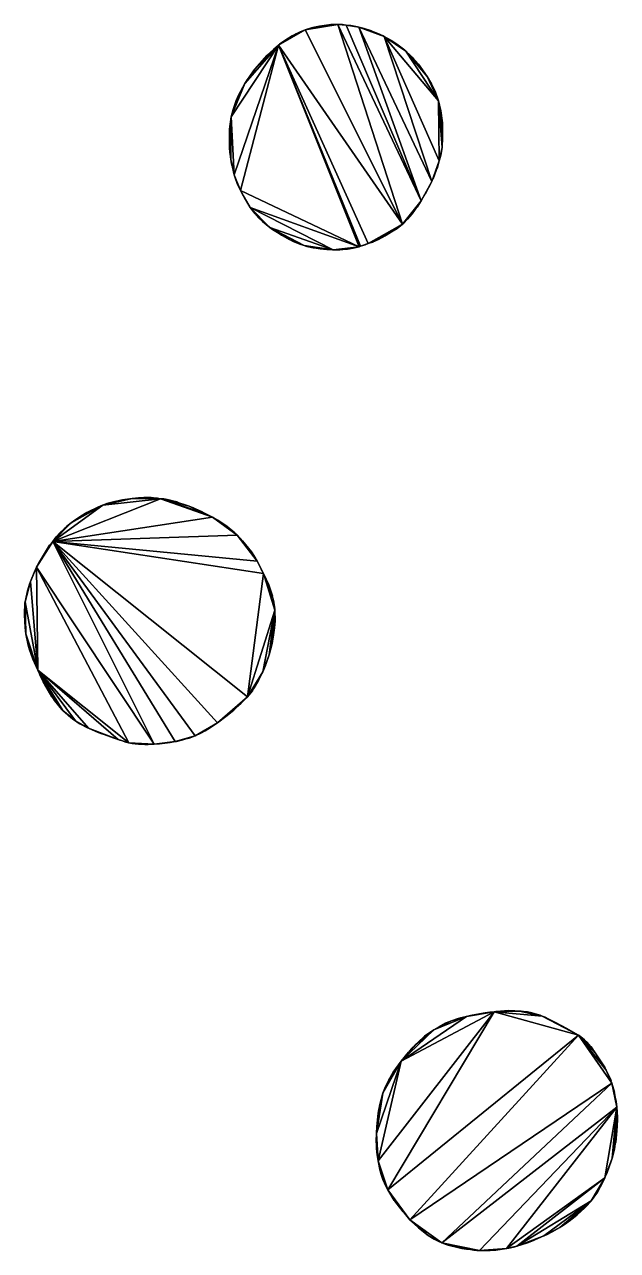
# Model space of a CAD drawing. Extents: x -89 to 91, y -83 to 83.
# Drawn here: x -88.9 to -15.6, y -82.9 to 68.7 of the extents above; entities that cross this region are included whole.
import ezdxf

# ---------------------------------------------------------------- set-up
doc = ezdxf.new("R2010")
doc.units = 0

msp = doc.modelspace()

# ---------------------------------------------------------------- linework, layer by layer
for points in [[(-50.18, 68.72, 116), (-52.46, 68.5, 116), (-54.24, 68.05, 116)], [(-42.18, 44.01, 116), (-50.18, 68.72, 116), (-54.24, 68.05, 116)], [(-52.46, 68.5, 116), (-53.45, 68.29, 116), (-54.24, 68.05, 116)], [(-53.45, 68.29, 116), (-54.17, 68.07, 116), (-54.24, 68.05, 116)], [(-52.46, 68.5, 116), (-53.29, 68.33, 116), (-53.45, 68.29, 116)], [(-50.18, 68.72, 116), (-51.59, 68.65, 116), (-52.46, 68.5, 116)], [(-51.59, 68.65, 116), (-51.84, 68.61, 116), (-52.46, 68.5, 116)], [(-50.18, 68.72, 116), (-51.03, 68.7, 116), (-51.59, 68.65, 116)], [(-49.17, 68.65, 116), (-49.62, 68.7, 116), (-50.18, 68.72, 116)], [(-39.9, 46.91, 116), (-49.17, 68.65, 116), (-50.18, 68.72, 116)], [(-42.18, 44.01, 116), (-39.9, 46.91, 116), (-50.18, 68.72, 116)], [(-49.17, 68.65, 116), (-49.4, 68.68, 116), (-49.62, 68.7, 116)], [(-47.59, 68.39, 116), (-48.79, 68.61, 116), (-49.17, 68.65, 116)], [(-39.9, 46.91, 116), (-47.59, 68.39, 116), (-49.17, 68.65, 116)], [(-47.59, 68.39, 116), (-48.58, 68.58, 116), (-48.79, 68.61, 116)], [(-47.59, 68.39, 116), (-47.75, 68.43, 116), (-48.58, 68.58, 116)], [(-44.44, 67.23, 116), (-46.92, 68.21, 116), (-47.59, 68.39, 116)], [(-38.58, 49.32, 116), (-44.44, 67.23, 116), (-47.59, 68.39, 116)], [(-39.9, 46.91, 116), (-38.58, 49.32, 116), (-47.59, 68.39, 116)], [(-54.24, 68.05, 116), (-56.61, 66.84, 116), (-57.53, 66.16, 116)], [(-42.18, 44.01, 116), (-54.24, 68.05, 116), (-57.53, 66.16, 116)], [(-56.61, 66.84, 116), (-57.38, 66.28, 116), (-57.53, 66.16, 116)], [(-54.24, 68.05, 116), (-55.32, 67.56, 116), (-56.61, 66.84, 116)], [(-55.32, 67.56, 116), (-55.82, 67.31, 116), (-56.61, 66.84, 116)], [(-54.24, 68.05, 116), (-55.08, 67.7, 116), (-55.32, 67.56, 116)], [(-54.24, 68.05, 116), (-54.85, 67.8, 116), (-55.08, 67.7, 116)], [(-45.96, 67.89, 116), (-46.02, 67.92, 116), (-46.92, 68.21, 116)], [(-44.44, 67.23, 116), (-45.96, 67.89, 116), (-46.92, 68.21, 116)], [(-44.44, 67.23, 116), (-45.24, 67.61, 116), (-45.96, 67.89, 116)], [(-44.44, 67.23, 116), (-44.58, 67.3, 116), (-45.24, 67.61, 116)], [(-43.49, 66.7, 116), (-43.56, 66.75, 116), (-44.44, 67.23, 116)], [(-41.79, 65.44, 116), (-43.49, 66.7, 116), (-44.44, 67.23, 116)], [(-37.73, 59.28, 116), (-41.79, 65.44, 116), (-44.44, 67.23, 116)], [(-37.64, 51.84, 116), (-37.73, 59.28, 116), (-44.44, 67.23, 116)], [(-38.58, 49.32, 116), (-37.64, 51.84, 116), (-44.44, 67.23, 116)], [(-57.53, 66.16, 116), (-61.69, 61.44, 116), (-63.35, 57.3, 116)], [(-57.53, 66.16, 116), (-63.35, 57.3, 116), (-63.01, 50.13, 116)], [(-57.53, 66.16, 116), (-63.01, 50.13, 116), (-62.23, 48.21, 116)], [(-47.53, 41.24, 116), (-57.53, 66.16, 116), (-62.23, 48.21, 116)], [(-57.53, 66.16, 116), (-60.46, 63.18, 116), (-61.69, 61.44, 116)], [(-57.53, 66.16, 116), (-58.93, 64.94, 116), (-60.46, 63.18, 116)], [(-57.53, 66.16, 116), (-58.15, 65.64, 116), (-58.93, 64.94, 116)], [(-46.42, 41.63, 116), (-42.18, 44.01, 116), (-57.53, 66.16, 116)], [(-47.38, 41.29, 116), (-46.42, 41.63, 116), (-57.53, 66.16, 116)], [(-47.53, 41.24, 116), (-47.38, 41.29, 116), (-57.53, 66.16, 116)], [(-41.79, 65.44, 116), (-42.71, 66.18, 116), (-43.49, 66.7, 116)], [(-41.79, 65.44, 116), (-41.89, 65.53, 116), (-42.71, 66.18, 116)], [(-40.98, 64.66, 116), (-41.24, 64.93, 116), (-41.79, 65.44, 116)], [(-39.14, 62.29, 116), (-40.98, 64.66, 116), (-41.79, 65.44, 116)], [(-37.73, 59.28, 116), (-39.14, 62.29, 116), (-41.79, 65.44, 116)], [(-58.93, 64.94, 116), (-59.25, 64.61, 116), (-60.46, 63.18, 116)], [(-39.14, 62.29, 116), (-40.22, 63.8, 116), (-40.98, 64.66, 116)], [(-39.14, 62.29, 116), (-39.87, 63.34, 116), (-40.22, 63.8, 116)], [(-60.46, 63.18, 116), (-60.61, 63, 116), (-61.69, 61.44, 116)], [(-60.61, 63, 116), (-61.5, 61.76, 116), (-61.69, 61.44, 116)], [(-60.46, 63.18, 116), (-60.55, 63.08, 116), (-60.61, 63, 116)], [(-39.13, 62.28, 116), (-39.13, 62.28, 116), (-39.14, 62.29, 116)], [(-38.59, 61.39, 116), (-39.13, 62.28, 116), (-39.14, 62.29, 116)], [(-37.73, 59.28, 116), (-38.59, 61.39, 116), (-39.14, 62.29, 116)], [(-39.13, 62.28, 116), (-39.13, 62.28, 116), (-39.13, 62.28, 116)], [(-38.59, 61.39, 116), (-38.68, 61.58, 116), (-39.13, 62.28, 116)], [(-61.69, 61.44, 116), (-62.76, 59.32, 116), (-63.35, 57.3, 116)], [(-61.69, 61.44, 116), (-62.46, 60, 116), (-62.76, 59.32, 116)], [(-61.69, 61.44, 116), (-62.11, 60.69, 116), (-62.46, 60, 116)], [(-38.16, 60.49, 116), (-38.18, 60.53, 116), (-38.59, 61.39, 116)], [(-37.73, 59.28, 116), (-38.16, 60.49, 116), (-38.59, 61.39, 116)], [(-62.76, 59.32, 116), (-63.14, 58.19, 116), (-63.35, 57.3, 116)], [(-62.76, 59.32, 116), (-62.8, 59.19, 116), (-63.14, 58.19, 116)], [(-62.46, 60, 116), (-62.57, 59.78, 116), (-62.76, 59.32, 116)], [(-37.73, 59.28, 116), (-37.9, 59.78, 116), (-38.16, 60.49, 116)], [(-37.45, 58.04, 116), (-37.53, 58.41, 116), (-37.73, 59.28, 116)], [(-37.26, 56.56, 116), (-37.45, 58.04, 116), (-37.73, 59.28, 116)], [(-37.23, 55.3, 116), (-37.26, 56.56, 116), (-37.73, 59.28, 116)], [(-37.3, 53.51, 116), (-37.23, 55.3, 116), (-37.73, 59.28, 116)], [(-37.64, 51.84, 116), (-37.3, 53.51, 116), (-37.73, 59.28, 116)], [(-63.14, 58.19, 116), (-63.34, 57.36, 116), (-63.35, 57.3, 116)], [(-37.26, 56.56, 116), (-37.4, 57.75, 116), (-37.45, 58.04, 116)], [(-63.35, 57.3, 116), (-63.54, 56.13, 116), (-63.57, 55.76, 116)], [(-63.35, 57.3, 116), (-63.57, 55.76, 116), (-63.57, 53.43, 116)], [(-63.35, 57.3, 116), (-63.57, 53.43, 116), (-63.42, 52.01, 116)], [(-63.35, 57.3, 116), (-63.42, 52.01, 116), (-63.01, 50.13, 116)], [(-37.23, 55.76, 116), (-37.25, 56.33, 116), (-37.26, 56.56, 116)], [(-37.23, 55.3, 116), (-37.23, 55.76, 116), (-37.26, 56.56, 116)], [(-63.57, 55.76, 116), (-63.6, 54.15, 116), (-63.57, 53.43, 116)], [(-37.3, 53.51, 116), (-37.23, 54.15, 116), (-37.23, 55.3, 116)], [(-37.23, 54.15, 116), (-37.21, 54.84, 116), (-37.23, 55.3, 116)], [(-63.57, 53.43, 116), (-63.56, 53.34, 116), (-63.5, 52.54, 116)], [(-63.57, 53.43, 116), (-63.5, 52.54, 116), (-63.42, 52.01, 116)], [(-37.64, 51.84, 116), (-37.44, 52.54, 116), (-37.3, 53.51, 116)], [(-37.44, 52.54, 116), (-37.39, 52.84, 116), (-37.3, 53.51, 116)], [(-63.42, 52.01, 116), (-63.39, 51.74, 116), (-63.3, 51.3, 116)], [(-63.42, 52.01, 116), (-63.3, 51.3, 116), (-63.01, 50.13, 116)], [(-38.58, 49.32, 116), (-38.4, 49.65, 116), (-37.64, 51.84, 116)], [(-38.4, 49.65, 116), (-38.02, 50.65, 116), (-37.64, 51.84, 116)], [(-38.02, 50.65, 116), (-37.91, 50.93, 116), (-37.64, 51.84, 116)], [(-37.91, 50.93, 116), (-37.82, 51.21, 116), (-37.64, 51.84, 116)], [(-37.64, 51.84, 116), (-37.55, 52.15, 116), (-37.44, 52.54, 116)], [(-63.01, 50.13, 116), (-62.96, 49.97, 116), (-62.77, 49.38, 116)], [(-63.01, 50.13, 116), (-62.77, 49.38, 116), (-62.62, 49.05, 116)], [(-63.01, 50.13, 116), (-62.62, 49.05, 116), (-62.23, 48.21, 116)], [(-38.4, 49.65, 116), (-38.2, 50.16, 116), (-38.02, 50.65, 116)], [(-62.62, 49.05, 116), (-62.39, 48.52, 116), (-62.23, 48.21, 116)], [(-39.9, 46.91, 116), (-39.4, 47.75, 116), (-38.58, 49.32, 116)], [(-39.4, 47.75, 116), (-39.31, 47.9, 116), (-38.58, 49.32, 116)], [(-39.31, 47.9, 116), (-38.92, 48.56, 116), (-38.58, 49.32, 116)], [(-62.23, 48.21, 116), (-61.97, 47.71, 116), (-61.84, 47.48, 116)], [(-62.23, 48.21, 116), (-61.84, 47.48, 116), (-61.77, 47.36, 116)], [(-62.23, 48.21, 116), (-61.77, 47.36, 116), (-61.02, 46.1, 116)], [(-47.53, 41.24, 116), (-62.23, 48.21, 116), (-61.02, 46.1, 116)], [(-61.77, 47.36, 116), (-61.52, 46.92, 116), (-61.02, 46.1, 116)], [(-61.02, 46.1, 116), (-60.78, 45.77, 116), (-60.41, 45.3, 116)], [(-61.02, 46.1, 116), (-60.41, 45.3, 116), (-59.94, 44.79, 116)], [(-50.74, 40.85, 116), (-47.53, 41.24, 116), (-61.02, 46.1, 116)], [(-61.02, 46.1, 116), (-59.94, 44.79, 116), (-58.59, 43.62, 116)], [(-50.74, 40.85, 116), (-61.02, 46.1, 116), (-58.59, 43.62, 116)], [(-42.18, 44.01, 116), (-41.01, 45.29, 116), (-39.9, 46.91, 116)], [(-41.01, 45.29, 116), (-40.85, 45.51, 116), (-39.9, 46.91, 116)], [(-41.01, 45.29, 116), (-40.89, 45.44, 116), (-40.85, 45.51, 116)], [(-40.85, 45.51, 116), (-40.37, 46.11, 116), (-39.9, 46.91, 116)], [(-40.37, 46.11, 116), (-40.25, 46.29, 116), (-39.9, 46.91, 116)], [(-60.41, 45.3, 116), (-60.21, 45.07, 116), (-59.94, 44.79, 116)], [(-59.94, 44.79, 116), (-59.67, 44.51, 116), (-59.49, 44.34, 116)], [(-59.94, 44.79, 116), (-59.49, 44.34, 116), (-58.59, 43.62, 116)], [(-59.49, 44.34, 116), (-59.1, 44.01, 116), (-58.59, 43.62, 116)], [(-46.42, 41.63, 116), (-45.91, 41.81, 116), (-42.18, 44.01, 116)], [(-45.91, 41.81, 116), (-44.34, 42.6, 116), (-42.18, 44.01, 116)], [(-44.34, 42.6, 116), (-44.22, 42.66, 116), (-42.18, 44.01, 116)], [(-44.22, 42.66, 116), (-43.55, 43.06, 116), (-42.18, 44.01, 116)], [(-43.55, 43.06, 116), (-42.86, 43.5, 116), (-42.18, 44.01, 116)], [(-42.86, 43.5, 116), (-42.77, 43.56, 116), (-42.18, 44.01, 116)], [(-42.18, 44.01, 116), (-41.56, 44.63, 116), (-41.01, 45.29, 116)], [(-42.18, 44.01, 116), (-42.01, 44.15, 116), (-41.56, 44.63, 116)], [(-41.56, 44.63, 116), (-41.25, 45, 116), (-41.01, 45.29, 116)], [(-58.59, 43.62, 116), (-58.24, 43.38, 116), (-57.45, 42.86, 116)], [(-58.59, 43.62, 116), (-57.45, 42.86, 116), (-56.16, 42.13, 116)], [(-58.59, 43.62, 116), (-56.16, 42.13, 116), (-54.36, 41.4, 116)], [(-58.59, 43.62, 116), (-54.36, 41.4, 116), (-50.74, 40.85, 116)], [(-57.45, 42.86, 116), (-57.13, 42.66, 116), (-56.16, 42.13, 116)], [(-45.91, 41.81, 116), (-45.17, 42.15, 116), (-44.34, 42.6, 116)], [(-44.22, 42.66, 116), (-43.55, 43.06, 116), (-43.55, 43.06, 116)], [(-56.16, 42.13, 116), (-56.01, 42.05, 116), (-55.7, 41.89, 116)], [(-56.16, 42.13, 116), (-55.7, 41.89, 116), (-54.36, 41.4, 116)], [(-55.7, 41.89, 116), (-54.86, 41.55, 116), (-54.36, 41.4, 116)], [(-54.36, 41.4, 116), (-54, 41.28, 116), (-53.22, 41.11, 116)], [(-54.36, 41.4, 116), (-53.22, 41.11, 116), (-53.1, 41.09, 116)], [(-54.36, 41.4, 116), (-53.1, 41.09, 116), (-50.74, 40.85, 116)], [(-53.22, 41.11, 116), (-53.2, 41.1, 116), (-53.1, 41.09, 116)], [(-53.1, 41.09, 116), (-52.37, 40.97, 116), (-51.55, 40.89, 116)], [(-53.1, 41.09, 116), (-51.55, 40.89, 116), (-50.74, 40.85, 116)], [(-50.74, 40.85, 116), (-49.55, 40.89, 116), (-47.53, 41.24, 116)], [(-49.55, 40.89, 116), (-49.11, 40.93, 116), (-47.53, 41.24, 116)], [(-49.11, 40.93, 116), (-48.97, 40.94, 116), (-47.53, 41.24, 116)], [(-48.97, 40.94, 116), (-48.3, 41.04, 116), (-47.53, 41.24, 116)], [(-47.53, 41.24, 116), (-47.5, 41.25, 116), (-47.38, 41.29, 116)], [(-47.5, 41.25, 116), (-47.49, 41.25, 116), (-47.38, 41.29, 116)], [(-47.38, 41.29, 116), (-46.81, 41.48, 116), (-46.42, 41.63, 116)], [(-46.81, 41.48, 116), (-46.71, 41.52, 116), (-46.42, 41.63, 116)], [(-51.55, 40.89, 116), (-50.84, 40.85, 116), (-50.74, 40.85, 116)], [(-50.74, 40.85, 116), (-49.92, 40.84, 116), (-49.55, 40.89, 116)], [(-72.1, 10.08, 116), (-79.23, 9.29, 116), (-85.43, 4.8, 116)], [(-65.69, 7.79, 116), (-72.1, 10.08, 116), (-85.43, 4.8, 116)], [(-79.23, 9.29, 116), (-83.16, 7.09, 116), (-85.43, 4.8, 116)], [(-79.23, 9.29, 116), (-81.2, 8.38, 116), (-83.16, 7.09, 116)], [(-79.23, 9.29, 116), (-79.86, 9.02, 116), (-81.2, 8.38, 116)], [(-79.23, 9.29, 116), (-79.5, 9.18, 116), (-79.86, 9.02, 116)], [(-75.6, 10.11, 116), (-77.35, 9.82, 116), (-79.23, 9.29, 116)], [(-72.1, 10.08, 116), (-75.6, 10.11, 116), (-79.23, 9.29, 116)], [(-77.35, 9.82, 116), (-77.74, 9.73, 116), (-79.23, 9.29, 116)], [(-77.74, 9.73, 116), (-78.72, 9.47, 116), (-79.23, 9.29, 116)], [(-77.35, 9.82, 116), (-77.5, 9.79, 116), (-77.74, 9.73, 116)], [(-75.6, 10.11, 116), (-76.81, 9.92, 116), (-77.35, 9.82, 116)], [(-76.81, 9.92, 116), (-77, 9.89, 116), (-77.35, 9.82, 116)], [(-75.6, 10.11, 116), (-76.18, 10.02, 116), (-76.81, 9.92, 116)], [(-73.84, 10.23, 116), (-74.17, 10.21, 116), (-75.6, 10.11, 116)], [(-72.1, 10.08, 116), (-73.84, 10.23, 116), (-75.6, 10.11, 116)], [(-74.17, 10.21, 116), (-74.82, 10.18, 116), (-75.6, 10.11, 116)], [(-73.84, 10.23, 116), (-74.04, 10.23, 116), (-74.17, 10.21, 116)], [(-72.68, 10.16, 116), (-73.26, 10.21, 116), (-73.84, 10.23, 116)], [(-72.1, 10.08, 116), (-72.68, 10.16, 116), (-73.84, 10.23, 116)], [(-72.1, 10.08, 116), (-72.48, 10.14, 116), (-72.68, 10.16, 116)], [(-71.3, 9.97, 116), (-71.7, 10.04, 116), (-72.1, 10.08, 116)], [(-70.77, 9.86, 116), (-71.3, 9.97, 116), (-72.1, 10.08, 116)], [(-68.58, 9.15, 116), (-70.77, 9.86, 116), (-72.1, 10.08, 116)], [(-66.68, 8.3, 116), (-68.58, 9.15, 116), (-72.1, 10.08, 116)], [(-65.69, 7.79, 116), (-66.68, 8.3, 116), (-72.1, 10.08, 116)], [(-70.77, 9.86, 116), (-70.92, 9.9, 116), (-71.3, 9.97, 116)], [(-69.95, 9.62, 116), (-70.1, 9.67, 116), (-70.77, 9.86, 116)], [(-68.58, 9.15, 116), (-69.95, 9.62, 116), (-70.77, 9.86, 116)], [(-68.58, 9.15, 116), (-68.95, 9.28, 116), (-69.95, 9.62, 116)], [(-67.86, 8.84, 116), (-68.08, 8.94, 116), (-68.58, 9.15, 116)], [(-67.42, 8.64, 116), (-67.86, 8.84, 116), (-68.58, 9.15, 116)], [(-66.68, 8.3, 116), (-67.42, 8.64, 116), (-68.58, 9.15, 116)], [(-62.63, 5.58, 116), (-65.69, 7.79, 116), (-85.43, 4.8, 116)], [(-81.2, 8.38, 116), (-81.96, 7.93, 116), (-83.16, 7.09, 116)], [(-81.96, 7.93, 116), (-82.59, 7.5, 116), (-83.16, 7.09, 116)], [(-81.2, 8.38, 116), (-81.55, 8.18, 116), (-81.96, 7.93, 116)], [(-79.86, 9.02, 116), (-81.06, 8.46, 116), (-81.2, 8.38, 116)], [(-66.68, 8.3, 116), (-67.02, 8.48, 116), (-67.42, 8.64, 116)], [(-65.91, 7.92, 116), (-66.33, 8.14, 116), (-66.68, 8.3, 116)], [(-65.69, 7.79, 116), (-65.91, 7.92, 116), (-66.68, 8.3, 116)], [(-65.02, 7.41, 116), (-65.45, 7.67, 116), (-65.69, 7.79, 116)], [(-63.88, 6.64, 116), (-65.02, 7.41, 116), (-65.69, 7.79, 116)], [(-62.63, 5.58, 116), (-63.88, 6.64, 116), (-65.69, 7.79, 116)], [(-83.16, 7.09, 116), (-85.02, 5.34, 116), (-85.43, 4.8, 116)], [(-83.16, 7.09, 116), (-84.02, 6.36, 116), (-85.02, 5.34, 116)], [(-84.02, 6.36, 116), (-84.55, 5.85, 116), (-85.02, 5.34, 116)], [(-83.16, 7.09, 116), (-83.7, 6.66, 116), (-84.02, 6.36, 116)], [(-62.63, 5.58, 116), (-62.91, 5.85, 116), (-63.88, 6.64, 116)], [(-85.43, 4.8, 116), (-86.55, 3.11, 116), (-87.43, 1.59, 116)], [(-85.43, 4.8, 116), (-87.43, 1.59, 116), (-72.88, -20.27, 116)], [(-85.43, 4.8, 116), (-85.81, 4.31, 116), (-86.55, 3.11, 116)], [(-85.43, 4.8, 116), (-85.73, 4.42, 116), (-85.81, 4.31, 116)], [(-60.17, 2.34, 116), (-62.63, 5.58, 116), (-85.43, 4.8, 116)], [(-85.02, 5.34, 116), (-85.22, 5.09, 116), (-85.43, 4.8, 116)], [(-85.43, 4.8, 116), (-72.88, -20.27, 116), (-70.3, -19.95, 116)], [(-85.43, 4.8, 116), (-70.3, -19.95, 116), (-67.8, -19.27, 116)], [(-85.43, 4.8, 116), (-67.8, -19.27, 116), (-65.07, -17.63, 116)], [(-85.43, 4.8, 116), (-65.07, -17.63, 116), (-61.36, -14.44, 116)], [(-59.38, 0.82, 116), (-60.17, 2.34, 116), (-85.43, 4.8, 116)], [(-59.38, 0.82, 116), (-85.43, 4.8, 116), (-61.36, -14.44, 116)], [(-61.96, 4.87, 116), (-62.18, 5.13, 116), (-62.63, 5.58, 116)], [(-60.86, 3.49, 116), (-61.96, 4.87, 116), (-62.63, 5.58, 116)], [(-60.17, 2.34, 116), (-60.86, 3.49, 116), (-62.63, 5.58, 116)], [(-60.86, 3.49, 116), (-61.09, 3.79, 116), (-61.96, 4.87, 116)], [(-86.55, 3.11, 116), (-87.18, 2.07, 116), (-87.43, 1.59, 116)], [(-86.55, 3.11, 116), (-87.04, 2.33, 116), (-87.18, 2.07, 116)], [(-85.81, 4.31, 116), (-86.34, 3.51, 116), (-86.55, 3.11, 116)], [(-60.37, 2.73, 116), (-60.73, 3.29, 116), (-60.86, 3.49, 116)], [(-60.17, 2.34, 116), (-60.37, 2.73, 116), (-60.86, 3.49, 116)], [(-87.43, 1.59, 116), (-87.64, 1.14, 116), (-88.19, -0.18, 116)], [(-87.43, 1.59, 116), (-88.19, -0.18, 116), (-87.28, -11.12, 116)], [(-87.18, 2.07, 116), (-87.26, 1.95, 116), (-87.43, 1.59, 116)], [(-87.26, 1.95, 116), (-87.36, 1.74, 116), (-87.43, 1.59, 116)], [(-87.43, 1.59, 116), (-87.28, -11.12, 116), (-76, -20.1, 116)], [(-87.43, 1.59, 116), (-76, -20.1, 116), (-72.88, -20.27, 116)], [(-59.64, 1.37, 116), (-59.94, 1.93, 116), (-60.17, 2.34, 116)], [(-59.54, 1.16, 116), (-59.64, 1.37, 116), (-60.17, 2.34, 116)], [(-59.38, 0.82, 116), (-59.54, 1.16, 116), (-60.17, 2.34, 116)], [(-87.64, 1.14, 116), (-87.98, 0.39, 116), (-88.19, -0.18, 116)], [(-57.96, -3.72, 116), (-59.38, 0.82, 116), (-61.36, -14.44, 116)], [(-59.38, 0.82, 116), (-59.5, 1.09, 116), (-59.54, 1.16, 116)], [(-59.11, 0.28, 116), (-59.19, 0.44, 116), (-59.38, 0.82, 116)], [(-58.72, -0.58, 116), (-59.11, 0.28, 116), (-59.38, 0.82, 116)], [(-58.17, -2.33, 116), (-58.72, -0.58, 116), (-59.38, 0.82, 116)], [(-57.96, -3.72, 116), (-58.17, -2.33, 116), (-59.38, 0.82, 116)], [(-58.72, -0.58, 116), (-58.79, -0.39, 116), (-59.11, 0.28, 116)], [(-88.19, -0.18, 116), (-88.27, -0.38, 116), (-88.84, -2.67, 116)], [(-88.19, -0.18, 116), (-88.84, -2.67, 116), (-87.28, -11.12, 116)], [(-88.27, -0.38, 116), (-88.46, -1.02, 116), (-88.84, -2.67, 116)], [(-88.46, -1.02, 116), (-88.51, -1.17, 116), (-88.84, -2.67, 116)], [(-88.51, -1.17, 116), (-88.7, -1.97, 116), (-88.84, -2.67, 116)], [(-88.27, -0.38, 116), (-88.4, -0.8, 116), (-88.46, -1.02, 116)], [(-58.25, -1.95, 116), (-58.49, -1.17, 116), (-58.72, -0.58, 116)], [(-58.17, -2.33, 116), (-58.25, -1.95, 116), (-58.72, -0.58, 116)], [(-88.84, -2.67, 116), (-88.86, -2.77, 116), (-88.91, -4.3, 116)], [(-88.84, -2.67, 116), (-88.91, -4.3, 116), (-88.74, -6.64, 116)], [(-88.86, -2.77, 116), (-88.91, -4.03, 116), (-88.91, -4.3, 116)], [(-88.84, -2.67, 116), (-88.85, -2.73, 116), (-88.86, -2.77, 116)], [(-88.84, -2.67, 116), (-88.74, -6.64, 116), (-87.28, -11.12, 116)], [(-57.97, -3.52, 116), (-58.07, -2.73, 116), (-58.17, -2.33, 116)], [(-57.96, -3.72, 116), (-57.97, -3.52, 116), (-58.17, -2.33, 116)], [(-88.91, -4.3, 116), (-88.9, -5.08, 116), (-88.85, -5.86, 116)], [(-88.91, -4.3, 116), (-88.85, -5.86, 116), (-88.74, -6.64, 116)], [(-57.96, -3.72, 116), (-61.36, -14.44, 116), (-59.46, -11.32, 116)], [(-59.46, -11.32, 116), (-58.65, -9.23, 116), (-57.96, -3.72, 116)], [(-58.65, -9.23, 116), (-58.5, -8.6, 116), (-57.96, -3.72, 116)], [(-58.5, -8.6, 116), (-58.31, -7.82, 116), (-57.96, -3.72, 116)], [(-58.31, -7.82, 116), (-58.02, -5.88, 116), (-57.96, -3.72, 116)], [(-58.02, -5.88, 116), (-57.94, -5.08, 116), (-57.96, -3.72, 116)], [(-57.94, -5.08, 116), (-57.94, -4.3, 116), (-57.96, -3.72, 116)], [(-88.85, -5.86, 116), (-88.83, -6.04, 116), (-88.74, -6.64, 116)], [(-58.31, -7.82, 116), (-58.17, -7.04, 116), (-58.02, -5.88, 116)], [(-58.17, -7.04, 116), (-58.09, -6.64, 116), (-58.02, -5.88, 116)], [(-58.02, -5.88, 116), (-57.95, -5.26, 116), (-57.94, -5.08, 116)], [(-88.74, -6.64, 116), (-88.7, -6.86, 116), (-88.45, -8.02, 116)], [(-88.74, -6.64, 116), (-88.45, -8.02, 116), (-88.29, -8.6, 116)], [(-88.74, -6.64, 116), (-88.29, -8.6, 116), (-87.28, -11.12, 116)], [(-88.45, -8.02, 116), (-88.41, -8.2, 116), (-88.29, -8.6, 116)], [(-88.29, -8.6, 116), (-88.17, -8.95, 116), (-87.88, -9.76, 116)], [(-88.29, -8.6, 116), (-87.88, -9.76, 116), (-87.28, -11.12, 116)], [(-58.65, -9.23, 116), (-58.57, -8.98, 116), (-58.5, -8.6, 116)], [(-58.5, -8.6, 116), (-58.34, -8.01, 116), (-58.31, -7.82, 116)], [(-87.88, -9.76, 116), (-87.56, -10.54, 116), (-87.28, -11.12, 116)], [(-59.46, -11.32, 116), (-59.04, -10.29, 116), (-58.65, -9.23, 116)], [(-59.46, -11.32, 116), (-59.14, -10.56, 116), (-59.04, -10.29, 116)], [(-59.46, -11.32, 116), (-59.23, -10.78, 116), (-59.14, -10.56, 116)], [(-59.04, -10.29, 116), (-58.83, -9.76, 116), (-58.65, -9.23, 116)], [(-87.28, -11.12, 116), (-87.03, -11.7, 116), (-86.61, -12.57, 116)], [(-87.28, -11.12, 116), (-86.61, -12.57, 116), (-84.18, -16.1, 116)], [(-87.28, -11.12, 116), (-84.18, -16.1, 116), (-82.62, -17.41, 116)], [(-87.28, -11.12, 116), (-82.62, -17.41, 116), (-81.01, -18.32, 116)], [(-87.28, -11.12, 116), (-81.01, -18.32, 116), (-77.35, -19.69, 116)], [(-87.28, -11.12, 116), (-77.35, -19.69, 116), (-76, -20.1, 116)], [(-87.03, -11.7, 116), (-86.95, -11.9, 116), (-86.61, -12.57, 116)], [(-61.36, -14.44, 116), (-59.99, -12.42, 116), (-59.46, -11.32, 116)], [(-59.99, -12.42, 116), (-59.83, -12.1, 116), (-59.46, -11.32, 116)], [(-86.61, -12.57, 116), (-86.46, -12.88, 116), (-85.2, -14.86, 116)], [(-86.61, -12.57, 116), (-85.2, -14.86, 116), (-84.18, -16.1, 116)], [(-86.46, -12.88, 116), (-86.03, -13.66, 116), (-85.53, -14.44, 116)], [(-86.46, -12.88, 116), (-85.53, -14.44, 116), (-85.2, -14.86, 116)], [(-61.36, -14.44, 116), (-60.53, -13.3, 116), (-59.99, -12.42, 116)], [(-61.36, -14.44, 116), (-60.75, -13.69, 116), (-60.53, -13.3, 116)], [(-60.53, -13.3, 116), (-60.24, -12.88, 116), (-59.99, -12.42, 116)], [(-85.2, -14.86, 116), (-84.96, -15.2, 116), (-84.29, -15.99, 116)], [(-85.2, -14.86, 116), (-84.29, -15.99, 116), (-84.18, -16.1, 116)], [(-65.07, -17.63, 116), (-62.45, -15.51, 116), (-61.36, -14.44, 116)], [(-62.45, -15.51, 116), (-62.12, -15.22, 116), (-61.36, -14.44, 116)], [(-61.36, -14.44, 116), (-61.05, -14.08, 116), (-60.75, -13.69, 116)], [(-84.18, -16.1, 116), (-83.94, -16.33, 116), (-83.44, -16.78, 116)], [(-84.18, -16.1, 116), (-83.44, -16.78, 116), (-83.29, -16.9, 116)], [(-84.18, -16.1, 116), (-83.29, -16.9, 116), (-82.62, -17.41, 116)], [(-65.07, -17.63, 116), (-63.04, -16.06, 116), (-62.45, -15.51, 116)], [(-65.07, -17.63, 116), (-63.87, -16.72, 116), (-63.04, -16.06, 116)], [(-83.29, -16.9, 116), (-82.93, -17.19, 116), (-82.62, -17.41, 116)], [(-82.62, -17.41, 116), (-82.4, -17.56, 116), (-82.07, -17.75, 116)], [(-82.62, -17.41, 116), (-82.07, -17.75, 116), (-81.01, -18.32, 116)], [(-82.07, -17.75, 116), (-81.11, -18.27, 116), (-81.01, -18.32, 116)], [(-67.8, -19.27, 116), (-66.59, -18.62, 116), (-65.07, -17.63, 116)], [(-66.59, -18.62, 116), (-66.25, -18.41, 116), (-65.07, -17.63, 116)], [(-81.01, -18.32, 116), (-79.83, -18.82, 116), (-79.35, -19, 116)], [(-81.01, -18.32, 116), (-79.35, -19, 116), (-79.06, -19.1, 116)], [(-81.01, -18.32, 116), (-79.06, -19.1, 116), (-77.35, -19.69, 116)], [(-79.06, -19.1, 116), (-77.96, -19.5, 116), (-77.35, -19.69, 116)], [(-77.35, -19.69, 116), (-77.12, -19.78, 116), (-76.91, -19.84, 116)], [(-77.35, -19.69, 116), (-76.91, -19.84, 116), (-76, -20.1, 116)], [(-70.3, -19.95, 116), (-68.98, -19.63, 116), (-67.8, -19.27, 116)], [(-70.3, -19.95, 116), (-69.36, -19.75, 116), (-68.98, -19.63, 116)], [(-68.98, -19.63, 116), (-68.58, -19.52, 116), (-67.8, -19.27, 116)], [(-67.8, -19.27, 116), (-67.02, -18.88, 116), (-66.59, -18.62, 116)], [(-76.91, -19.84, 116), (-76.38, -20.02, 116), (-76, -20.1, 116)], [(-76, -20.1, 116), (-75.6, -20.19, 116), (-75.22, -20.22, 116)], [(-76, -20.1, 116), (-75.22, -20.22, 116), (-74.04, -20.31, 116)], [(-76, -20.1, 116), (-74.04, -20.31, 116), (-73.13, -20.29, 116)], [(-76, -20.1, 116), (-73.13, -20.29, 116), (-72.88, -20.27, 116)], [(-75.22, -20.22, 116), (-74.82, -20.27, 116), (-74.04, -20.31, 116)], [(-74.04, -20.31, 116), (-73.26, -20.3, 116), (-73.13, -20.29, 116)], [(-74.04, -20.31, 116), (-73.64, -20.31, 116), (-73.26, -20.3, 116)], [(-72.88, -20.27, 116), (-70.92, -20.06, 116), (-70.3, -19.95, 116)], [(-72.88, -20.27, 116), (-72.23, -20.23, 116), (-70.92, -20.06, 116)], [(-72.88, -20.27, 116), (-72.48, -20.25, 116), (-72.23, -20.23, 116)], [(-70.92, -20.06, 116), (-70.54, -20, 116), (-70.3, -19.95, 116)], [(-70.3, -19.95, 116), (-70.14, -19.93, 116), (-69.36, -19.75, 116)], [(-30.86, -53.37, 116), (-42.36, -59.5, 116), (-45.19, -71.82, 116)], [(-30.86, -53.37, 116), (-45.19, -71.82, 116), (-43.99, -75.41, 116)], [(-20.43, -56.25, 116), (-30.86, -53.37, 116), (-43.99, -75.41, 116)], [(-30.86, -53.37, 116), (-34.27, -53.96, 116), (-42.36, -59.5, 116)], [(-34.27, -53.96, 116), (-38.32, -55.61, 116), (-42.36, -59.5, 116)], [(-34.27, -53.96, 116), (-36.11, -54.5, 116), (-38.32, -55.61, 116)], [(-36.11, -54.5, 116), (-36.87, -54.8, 116), (-38.32, -55.61, 116)], [(-36.11, -54.5, 116), (-36.78, -54.76, 116), (-36.87, -54.8, 116)], [(-34.27, -53.96, 116), (-35, -54.13, 116), (-36.11, -54.5, 116)], [(-35, -54.13, 116), (-35.32, -54.22, 116), (-36.11, -54.5, 116)], [(-30.86, -53.37, 116), (-31.96, -53.51, 116), (-34.27, -53.96, 116)], [(-31.96, -53.51, 116), (-32.66, -53.64, 116), (-34.27, -53.96, 116)], [(-32.66, -53.64, 116), (-33.76, -53.82, 116), (-34.27, -53.96, 116)], [(-30.86, -53.37, 116), (-31.41, -53.42, 116), (-31.96, -53.51, 116)], [(-29.22, -53.24, 116), (-30.08, -53.3, 116), (-30.86, -53.37, 116)], [(-27.73, -53.28, 116), (-29.22, -53.24, 116), (-30.86, -53.37, 116)], [(-24.92, -53.92, 116), (-27.73, -53.28, 116), (-30.86, -53.37, 116)], [(-30.08, -53.3, 116), (-30.63, -53.34, 116), (-30.86, -53.37, 116)], [(-20.43, -56.25, 116), (-24.92, -53.92, 116), (-30.86, -53.37, 116)], [(-29.22, -53.24, 116), (-29.58, -53.26, 116), (-30.08, -53.3, 116)], [(-28.94, -53.24, 116), (-29.06, -53.23, 116), (-29.22, -53.24, 116)], [(-27.73, -53.28, 116), (-28.94, -53.24, 116), (-29.22, -53.24, 116)], [(-27.73, -53.28, 116), (-28.28, -53.24, 116), (-28.94, -53.24, 116)], [(-27.22, -53.32, 116), (-27.5, -53.29, 116), (-27.73, -53.28, 116)], [(-26.38, -53.46, 116), (-27.22, -53.32, 116), (-27.73, -53.28, 116)], [(-24.92, -53.92, 116), (-26.38, -53.46, 116), (-27.73, -53.28, 116)], [(-26.38, -53.46, 116), (-26.72, -53.4, 116), (-27.22, -53.32, 116)], [(-25.33, -53.76, 116), (-25.93, -53.57, 116), (-26.38, -53.46, 116)], [(-24.92, -53.92, 116), (-25.33, -53.76, 116), (-26.38, -53.46, 116)], [(-24.92, -53.92, 116), (-25.15, -53.81, 116), (-25.33, -53.76, 116)], [(-24.55, -54.05, 116), (-24.75, -53.98, 116), (-24.92, -53.92, 116)], [(-24.1, -54.28, 116), (-24.55, -54.05, 116), (-24.92, -53.92, 116)], [(-21.86, -55.44, 116), (-24.1, -54.28, 116), (-24.92, -53.92, 116)], [(-20.43, -56.25, 116), (-21.86, -55.44, 116), (-24.92, -53.92, 116)], [(-21.86, -55.44, 116), (-23.26, -54.69, 116), (-24.1, -54.28, 116)], [(-38.32, -55.61, 116), (-40.53, -57.41, 116), (-42.36, -59.5, 116)], [(-38.32, -55.61, 116), (-39.45, -56.41, 116), (-40.53, -57.41, 116)], [(-38.32, -55.61, 116), (-39.22, -56.25, 116), (-39.45, -56.41, 116)], [(-36.87, -54.8, 116), (-37.67, -55.22, 116), (-38.32, -55.61, 116)], [(-20.43, -56.25, 116), (-21.57, -55.6, 116), (-21.86, -55.44, 116)], [(-20.43, -56.25, 116), (-43.99, -75.41, 116), (-41.26, -79.09, 116)], [(-40.53, -57.41, 116), (-41.45, -58.38, 116), (-42.36, -59.5, 116)], [(-40.53, -57.41, 116), (-41.1, -57.96, 116), (-41.45, -58.38, 116)], [(-16.31, -62.21, 116), (-20.43, -56.25, 116), (-41.26, -79.09, 116)], [(-39.45, -56.41, 116), (-40.3, -57.17, 116), (-40.53, -57.41, 116)], [(-19.67, -56.85, 116), (-20.34, -56.32, 116), (-20.43, -56.25, 116)], [(-18.89, -57.67, 116), (-19.67, -56.85, 116), (-20.43, -56.25, 116)], [(-18.3, -58.56, 116), (-18.89, -57.67, 116), (-20.43, -56.25, 116)], [(-17.02, -60.61, 116), (-18.3, -58.56, 116), (-20.43, -56.25, 116)], [(-16.31, -62.21, 116), (-17.02, -60.61, 116), (-20.43, -56.25, 116)], [(-18.89, -57.67, 116), (-19.33, -57.18, 116), (-19.67, -56.85, 116)], [(-41.45, -58.38, 116), (-41.64, -58.58, 116), (-42.36, -59.5, 116)], [(-18.7, -57.93, 116), (-18.81, -57.77, 116), (-18.89, -57.67, 116)], [(-18.3, -58.56, 116), (-18.7, -57.93, 116), (-18.89, -57.67, 116)], [(-17.15, -60.31, 116), (-17.79, -59.28, 116), (-18.3, -58.56, 116)], [(-17.02, -60.61, 116), (-17.15, -60.31, 116), (-18.3, -58.56, 116)], [(-42.36, -59.5, 116), (-44.62, -63.44, 116), (-45.39, -68.41, 116)], [(-42.36, -59.5, 116), (-45.39, -68.41, 116), (-45.19, -71.82, 116)], [(-42.36, -59.5, 116), (-43.89, -61.81, 116), (-44.62, -63.44, 116)], [(-42.36, -59.5, 116), (-43.33, -60.85, 116), (-43.89, -61.81, 116)], [(-42.36, -59.5, 116), (-42.96, -60.31, 116), (-43.33, -60.85, 116)], [(-16.41, -61.87, 116), (-16.73, -61.15, 116), (-17.02, -60.61, 116)], [(-16.31, -62.21, 116), (-16.41, -61.87, 116), (-17.02, -60.61, 116)], [(-43.89, -61.81, 116), (-44.3, -62.62, 116), (-44.62, -63.44, 116)], [(-43.89, -61.81, 116), (-43.9, -61.83, 116), (-44.3, -62.62, 116)], [(-43.33, -60.85, 116), (-43.47, -61.08, 116), (-43.89, -61.81, 116)], [(-44.62, -63.44, 116), (-45.19, -65.93, 116), (-45.39, -68.41, 116)], [(-44.62, -63.44, 116), (-45.11, -65.47, 116), (-45.19, -65.93, 116)], [(-44.62, -63.44, 116), (-45.02, -65, 116), (-45.11, -65.47, 116)], [(-44.62, -63.44, 116), (-44.84, -64.22, 116), (-45.02, -65, 116)], [(-44.3, -62.62, 116), (-44.5, -63.11, 116), (-44.62, -63.44, 116)], [(-16.31, -62.21, 116), (-41.26, -79.09, 116), (-37.31, -81.93, 116)], [(-15.69, -65.16, 116), (-16.31, -62.21, 116), (-37.31, -81.93, 116)], [(-15.99, -63.32, 116), (-16.16, -62.65, 116), (-16.31, -62.21, 116)], [(-15.96, -63.44, 116), (-15.99, -63.32, 116), (-16.31, -62.21, 116)], [(-15.88, -63.94, 116), (-15.96, -63.44, 116), (-16.31, -62.21, 116)], [(-15.69, -65.16, 116), (-15.88, -63.94, 116), (-16.31, -62.21, 116)], [(-15.88, -63.94, 116), (-15.92, -63.67, 116), (-15.96, -63.44, 116)], [(-15.69, -65.16, 116), (-37.31, -81.93, 116), (-32.68, -82.89, 116)], [(-15.69, -65.16, 116), (-32.68, -82.89, 116), (-29.34, -82.65, 116)], [(-17.17, -73.89, 116), (-15.69, -65.16, 116), (-29.34, -82.65, 116)], [(-17.17, -73.89, 116), (-16.28, -71.49, 116), (-15.69, -65.16, 116)], [(-16.28, -71.49, 116), (-15.96, -70.37, 116), (-15.69, -65.16, 116)], [(-15.96, -70.37, 116), (-15.65, -67.58, 116), (-15.69, -65.16, 116)], [(-15.78, -64.49, 116), (-15.81, -64.23, 116), (-15.88, -63.94, 116)], [(-15.69, -65.16, 116), (-15.78, -64.49, 116), (-15.88, -63.94, 116)], [(-15.69, -65.16, 116), (-15.71, -64.98, 116), (-15.78, -64.49, 116)], [(-15.61, -66.41, 116), (-15.64, -65.78, 116), (-15.69, -65.16, 116)], [(-15.61, -66.66, 116), (-15.61, -66.41, 116), (-15.69, -65.16, 116)], [(-15.65, -67.58, 116), (-15.61, -66.66, 116), (-15.69, -65.16, 116)], [(-45.19, -65.93, 116), (-45.35, -67.58, 116), (-45.39, -68.41, 116)], [(-45.19, -65.93, 116), (-45.27, -66.57, 116), (-45.35, -67.58, 116)], [(-45.11, -65.47, 116), (-45.15, -65.68, 116), (-45.19, -65.93, 116)], [(-15.65, -67.58, 116), (-15.64, -67.35, 116), (-15.61, -66.66, 116)], [(-15.64, -67.35, 116), (-15.61, -66.8, 116), (-15.61, -66.66, 116)], [(-15.61, -66.66, 116), (-15.61, -66.57, 116), (-15.61, -66.41, 116)], [(-45.35, -67.58, 116), (-45.39, -68.18, 116), (-45.39, -68.41, 116)], [(-15.96, -70.37, 116), (-15.82, -69.53, 116), (-15.65, -67.58, 116)], [(-15.82, -69.53, 116), (-15.66, -68.13, 116), (-15.65, -67.58, 116)], [(-45.39, -68.41, 116), (-45.43, -68.91, 116), (-45.4, -70.29, 116)], [(-45.43, -68.91, 116), (-45.43, -68.91, 116), (-45.4, -70.29, 116)], [(-45.39, -68.41, 116), (-45.4, -70.29, 116), (-45.32, -71.07, 116)], [(-45.39, -68.41, 116), (-45.32, -71.07, 116), (-45.19, -71.82, 116)], [(-45.4, -70.29, 116), (-45.39, -70.49, 116), (-45.32, -71.07, 116)], [(-45.32, -71.07, 116), (-45.3, -71.26, 116), (-45.25, -71.54, 116)], [(-45.32, -71.07, 116), (-45.25, -71.54, 116), (-45.19, -71.82, 116)], [(-16.28, -71.49, 116), (-16.21, -71.26, 116), (-15.96, -70.37, 116)], [(-16.21, -71.26, 116), (-16.02, -70.6, 116), (-15.96, -70.37, 116)], [(-45.19, -71.82, 116), (-45.02, -72.83, 116), (-44.94, -73.1, 116)], [(-45.19, -71.82, 116), (-44.94, -73.1, 116), (-44.88, -73.37, 116)], [(-45.19, -71.82, 116), (-44.88, -73.37, 116), (-44.62, -74.12, 116)], [(-45.19, -71.82, 116), (-44.62, -74.12, 116), (-43.99, -75.41, 116)], [(-17.17, -73.89, 116), (-16.92, -73.37, 116), (-16.28, -71.49, 116)], [(-16.92, -73.37, 116), (-16.43, -72.05, 116), (-16.28, -71.49, 116)], [(-44.88, -73.37, 116), (-44.8, -73.61, 116), (-44.62, -74.12, 116)], [(-44.62, -74.12, 116), (-44.53, -74.37, 116), (-44.25, -74.94, 116)], [(-44.62, -74.12, 116), (-44.25, -74.94, 116), (-43.99, -75.41, 116)], [(-17.17, -73.89, 116), (-29.34, -82.65, 116), (-28.04, -82.37, 116)], [(-18.87, -76.76, 116), (-17.17, -73.89, 116), (-28.04, -82.37, 116)], [(-18.87, -76.76, 116), (-18.08, -75.68, 116), (-17.17, -73.89, 116)], [(-18.08, -75.68, 116), (-17.46, -74.51, 116), (-17.17, -73.89, 116)], [(-17.46, -74.51, 116), (-17.39, -74.38, 116), (-17.17, -73.89, 116)], [(-17.39, -74.38, 116), (-17.26, -74.14, 116), (-17.17, -73.89, 116)], [(-44.25, -74.94, 116), (-44.13, -75.17, 116), (-43.99, -75.41, 116)], [(-43.99, -75.41, 116), (-43.35, -76.5, 116), (-43.2, -76.72, 116)], [(-43.99, -75.41, 116), (-43.2, -76.72, 116), (-43, -76.97, 116)], [(-43.99, -75.41, 116), (-43, -76.97, 116), (-42.12, -78.13, 116)], [(-43.99, -75.41, 116), (-42.12, -78.13, 116), (-41.96, -78.3, 116)], [(-43.99, -75.41, 116), (-41.96, -78.3, 116), (-41.26, -79.09, 116)], [(-18.87, -76.76, 116), (-18.37, -76.1, 116), (-18.08, -75.68, 116)], [(-18.08, -75.68, 116), (-17.79, -75.17, 116), (-17.46, -74.51, 116)], [(-43, -76.97, 116), (-42.3, -77.9, 116), (-42.12, -78.13, 116)], [(-18.87, -76.76, 116), (-28.04, -82.37, 116), (-24.72, -81.09, 116)], [(-24.72, -81.09, 116), (-22.72, -80.04, 116), (-18.87, -76.76, 116)], [(-22.72, -80.04, 116), (-21.43, -79.15, 116), (-18.87, -76.76, 116)], [(-21.43, -79.15, 116), (-20.58, -78.47, 116), (-18.87, -76.76, 116)], [(-20.58, -78.47, 116), (-19.48, -77.46, 116), (-18.87, -76.76, 116)], [(-19.48, -77.46, 116), (-19.28, -77.24, 116), (-18.87, -76.76, 116)], [(-41.96, -78.3, 116), (-41.39, -78.94, 116), (-41.26, -79.09, 116)], [(-21.43, -79.15, 116), (-21.36, -79.1, 116), (-20.58, -78.47, 116)], [(-21.36, -79.1, 116), (-21.22, -79, 116), (-20.58, -78.47, 116)], [(-21.22, -79, 116), (-21.06, -78.87, 116), (-20.58, -78.47, 116)], [(-20.58, -78.47, 116), (-19.67, -77.66, 116), (-19.48, -77.46, 116)], [(-41.26, -79.09, 116), (-40.2, -80.1, 116), (-40.02, -80.25, 116)], [(-41.26, -79.09, 116), (-40.02, -80.25, 116), (-39, -81.05, 116)], [(-41.26, -79.09, 116), (-39, -81.05, 116), (-37.31, -81.93, 116)], [(-40.02, -80.25, 116), (-39.27, -80.85, 116), (-39, -81.05, 116)], [(-24.72, -81.09, 116), (-24.37, -80.94, 116), (-22.72, -80.04, 116)], [(-24.37, -80.94, 116), (-23.59, -80.53, 116), (-22.72, -80.04, 116)], [(-22.72, -80.04, 116), (-22.48, -79.89, 116), (-21.43, -79.15, 116)], [(-22.48, -79.89, 116), (-22.28, -79.77, 116), (-21.43, -79.15, 116)], [(-22.28, -79.77, 116), (-22.14, -79.67, 116), (-21.43, -79.15, 116)], [(-21.36, -79.1, 116), (-21.29, -79.06, 116), (-21.22, -79, 116)], [(-39, -81.05, 116), (-38.45, -81.38, 116), (-38.29, -81.48, 116)], [(-39, -81.05, 116), (-38.29, -81.48, 116), (-37.31, -81.93, 116)], [(-38.29, -81.48, 116), (-37.68, -81.79, 116), (-37.31, -81.93, 116)], [(-28.04, -82.37, 116), (-25.82, -81.57, 116), (-24.72, -81.09, 116)], [(-28.04, -82.37, 116), (-25.98, -81.64, 116), (-25.82, -81.57, 116)], [(-28.04, -82.37, 116), (-26.72, -81.93, 116), (-25.98, -81.64, 116)], [(-25.82, -81.57, 116), (-25.29, -81.34, 116), (-24.72, -81.09, 116)], [(-37.31, -81.93, 116), (-36.91, -82.11, 116), (-36.65, -82.19, 116)], [(-37.31, -81.93, 116), (-36.65, -82.19, 116), (-35.33, -82.54, 116)], [(-37.31, -81.93, 116), (-35.33, -82.54, 116), (-33.76, -82.79, 116)], [(-37.31, -81.93, 116), (-33.76, -82.79, 116), (-33.3, -82.85, 116)], [(-37.31, -81.93, 116), (-33.3, -82.85, 116), (-32.68, -82.89, 116)], [(-36.65, -82.19, 116), (-36.53, -82.23, 116), (-35.33, -82.54, 116)], [(-35.33, -82.54, 116), (-34.85, -82.64, 116), (-34.27, -82.73, 116)], [(-35.33, -82.54, 116), (-34.27, -82.73, 116), (-33.76, -82.79, 116)], [(-33.76, -82.79, 116), (-33.37, -82.84, 116), (-33.3, -82.85, 116)], [(-33.3, -82.85, 116), (-32.98, -82.89, 116), (-32.68, -82.89, 116)], [(-32.68, -82.89, 116), (-30.63, -82.84, 116), (-29.34, -82.65, 116)], [(-32.68, -82.89, 116), (-31.35, -82.89, 116), (-30.63, -82.84, 116)], [(-29.34, -82.65, 116), (-28.31, -82.45, 116), (-28.04, -82.37, 116)], [(-29.34, -82.65, 116), (-28.84, -82.57, 116), (-28.31, -82.45, 116)], [(-29.34, -82.65, 116), (-29.06, -82.62, 116), (-28.84, -82.57, 116)], [(-28.04, -82.37, 116), (-27.5, -82.21, 116), (-26.72, -81.93, 116)]]:
    msp.add_3dface(points)

doc.saveas('drawing.dxf')
